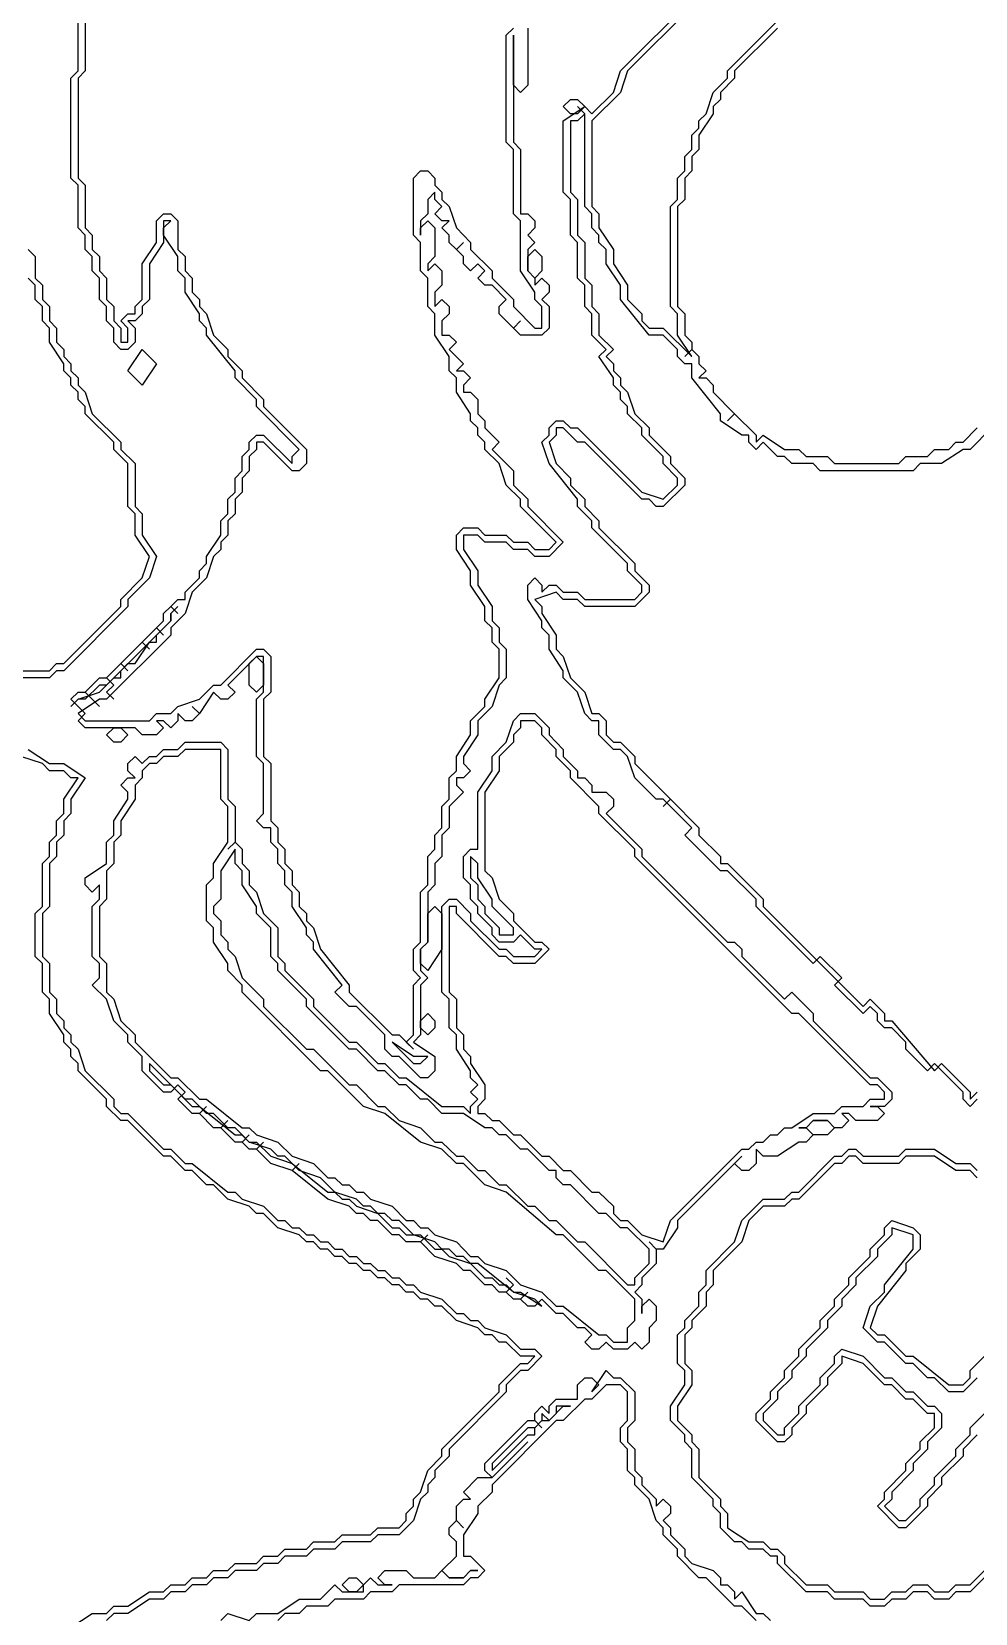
# Model space of a CAD drawing. Header units: millimetres. Extents: x 2 to 58.7, y 4.1 to 84.
# Drawn here: x 19.91 to 27.92, y 43.21 to 56.64 of the extents above; entities that cross this region are included whole.
import ezdxf

# ---------------------------------------------------------------- set-up
doc = ezdxf.new("R2010")
doc.units = ezdxf.units.MM
for name, color, linetype, true_color in [('FILL_BLUE', 5, 'Continuous', 0x196fc6), ('FILL_HAIR', 4, 'Continuous', 0x905530), ('FILL_SKIN', 2, 'Continuous', 0xfad3ab), ('FILL_WHITE', 3, 'Continuous', 0xf5f3f0), ('RAISED_METAL', 6, 'Continuous', 0xa7a7a7)]:
    doc.layers.add(name, color=color, linetype=linetype, true_color=true_color)

msp = doc.modelspace()

# ---------------------------------------------------------------- linework, layer by layer
at = {"layer": 'FILL_BLUE'}
for points in [[(24.058, 50.788), (24.058, 50.727), (23.997, 50.667), (23.997, 50.606), (23.876, 50.485), (23.876, 50.364), (23.755, 50.182), (23.755, 49.515), (23.816, 49.455), (23.876, 49.273), (23.997, 49.152), (23.997, 49.091), (24.179, 48.909), (24.24, 48.909), (24.3, 48.848), (24.179, 48.727), (23.997, 48.727), (23.937, 48.788), (23.876, 48.788), (23.513, 49.152), (23.513, 49.212), (23.452, 49.212), (23.452, 48.485), (23.513, 48.424), (23.513, 48.182), (23.573, 48.121), (23.573, 48), (23.634, 47.939), (23.634, 47.879), (23.755, 47.697), (23.755, 47.576), (23.694, 47.515), (23.694, 47.455), (23.755, 47.455), (23.816, 47.394), (23.876, 47.394), (23.997, 47.273), (24.058, 47.273), (24.24, 47.091), (24.3, 47.091), (24.421, 46.97), (24.482, 46.97), (24.664, 46.788), (24.724, 46.788), (24.846, 46.667), (24.846, 46.606), (24.906, 46.545), (24.967, 46.545), (25.088, 46.424), (25.27, 46.364), (25.33, 46.545), (25.936, 47.152), (25.997, 47.152), (26.058, 47.212), (26.118, 47.212), (26.179, 47.273), (26.239, 47.273), (26.3, 47.333), (26.361, 47.333), (26.542, 47.455), (26.724, 47.455), (26.785, 47.515), (26.967, 47.515), (27.027, 47.576), (27.148, 47.576), (27.148, 47.636), (27.088, 47.697), (27.027, 47.697), (26.421, 48.303), (26.361, 48.303), (25.027, 49.636), (25.027, 49.697), (24.724, 50), (24.724, 50.061), (24.482, 50.303), (24.482, 50.364), (24.361, 50.485), (24.361, 50.545), (24.24, 50.667), (24.24, 50.727), (24.179, 50.788)], [(20.907, 50.424), (20.846, 50.364), (20.846, 50.303), (20.786, 50.242), (20.786, 50.121), (20.664, 49.939), (20.664, 49.818), (20.604, 49.758), (20.604, 49.576), (20.543, 49.515), (20.543, 49.273), (20.483, 49.212), (20.483, 48.788), (20.543, 48.727), (20.543, 48.485), (20.604, 48.424), (20.664, 48.242), (20.786, 48.121), (20.786, 48.061), (21.089, 47.758), (21.149, 47.758), (21.331, 47.576), (21.392, 47.576), (21.695, 47.333), (21.755, 47.333), (21.816, 47.273), (21.998, 47.212), (22.119, 47.091), (22.301, 47.03), (22.422, 46.909), (22.482, 46.909), (22.543, 46.848), (22.604, 46.848), (22.664, 46.788), (22.725, 46.788), (22.785, 46.727), (22.967, 46.667), (23.088, 46.545), (23.149, 46.545), (23.21, 46.485), (23.27, 46.485), (23.331, 46.424), (23.513, 46.364), (23.634, 46.242), (23.694, 46.242), (23.755, 46.182), (23.937, 46.121), (24.058, 46), (24.24, 45.939), (24.361, 45.818), (24.421, 45.818), (24.724, 45.576), (24.785, 45.576), (24.846, 45.515), (24.967, 45.515), (24.967, 45.636), (25.027, 45.697), (25.027, 45.879), (24.785, 46.121), (24.724, 46.121), (24.421, 46.424), (24.361, 46.424), (23.937, 46.788), (23.755, 46.848), (23.573, 47.03), (23.513, 47.03), (23.391, 47.152), (23.21, 47.212), (22.907, 47.455), (22.725, 47.515), (22.422, 47.818), (22.361, 47.818), (21.695, 48.485), (21.695, 48.545), (21.573, 48.667), (21.573, 48.727), (21.452, 48.909), (21.452, 49.03), (21.392, 49.091), (21.392, 49.394), (21.452, 49.455), (21.452, 49.576), (21.573, 49.758), (21.573, 50.061), (21.513, 50.121), (21.513, 50.545), (21.21, 50.545), (21.149, 50.485), (21.028, 50.485), (20.967, 50.424)]]:
    msp.add_lwpolyline(points, close=True, dxfattribs=at)
msp.add_lwpolyline([(26.058, 43.152), (25.936, 43.273), (25.876, 43.273), (25.633, 43.515), (25.573, 43.515), (25.391, 43.697), (25.391, 43.758), (25.27, 43.879), (25.27, 43.939), (25.209, 44), (25.149, 44.182), (25.027, 44.303), (25.027, 44.364), (24.967, 44.424), (24.967, 44.606), (24.906, 44.667), (24.906, 44.788), (24.967, 44.848), (24.967, 45.091), (24.906, 45.152), (24.785, 45.152), (24.664, 45.03), (24.603, 45.03), (24.421, 44.848), (24.361, 44.848), (23.816, 44.303), (23.816, 44.242), (23.694, 44.121), (23.694, 44.061), (23.573, 43.879), (23.573, 43.697), (23.634, 43.697), (23.755, 43.576), (23.694, 43.515), (23.634, 43.515), (23.573, 43.455), (23.028, 43.455), (22.967, 43.394), (22.785, 43.394), (22.725, 43.333), (22.482, 43.333), (22.422, 43.273), (22.24, 43.273), (22.179, 43.212), (22.058, 43.212), (21.998, 43.152)], dxfattribs=at)
at = {"layer": 'FILL_HAIR'}
msp.add_lwpolyline([(20.361, 56.909), (20.361, 56.303), (20.301, 56.242), (20.301, 55.394), (20.361, 55.333), (20.361, 54.97), (20.422, 54.909), (20.422, 54.788), (20.483, 54.727), (20.483, 54.606), (20.543, 54.545), (20.543, 54.364), (20.604, 54.303), (20.604, 54.182), (20.664, 54.121), (20.664, 54), (20.725, 54), (20.725, 54.121), (20.664, 54.182), (20.725, 54.242), (20.786, 54.242), (20.786, 54.303), (20.846, 54.364), (20.846, 54.667), (20.967, 54.848), (20.967, 55.03), (21.028, 55.091), (21.089, 55.091), (21.149, 55.03), (21.149, 54.788), (21.21, 54.727), (21.21, 54.606), (21.27, 54.545), (21.27, 54.424), (21.331, 54.364), (21.331, 54.303), (21.392, 54.242), (21.452, 54.061), (21.573, 53.939), (21.573, 53.879), (21.695, 53.758), (21.695, 53.697), (21.876, 53.515), (21.876, 53.455), (22.24, 53.091), (22.24, 52.97), (22.179, 52.909), (22.119, 52.909), (21.876, 53.152), (21.816, 53.152), (21.816, 53.091), (21.755, 53.03), (21.755, 52.909), (21.695, 52.848), (21.695, 52.727), (21.634, 52.667), (21.634, 52.545), (21.573, 52.485), (21.573, 52.364), (21.513, 52.303), (21.513, 52.242), (21.452, 52.182), (21.392, 52), (21.27, 51.879), (21.21, 51.697), (21.089, 51.576), (21.089, 51.515), (20.543, 50.97), (20.483, 50.97), (20.301, 50.848), (20.361, 50.788), (20.907, 50.788), (20.967, 50.848), (21.089, 50.848), (21.149, 50.909), (21.331, 50.97), (21.452, 51.091), (21.513, 51.091), (21.816, 51.394), (21.876, 51.394), (21.937, 51.333), (21.937, 51.03), (21.876, 50.97), (21.876, 50.485), (21.937, 50.424), (21.937, 49.939), (21.998, 49.879), (21.998, 49.758), (22.058, 49.697), (22.058, 49.576), (22.119, 49.515), (22.119, 49.394), (22.179, 49.333), (22.179, 49.212), (22.24, 49.152), (22.24, 49.091), (22.301, 49.03), (22.361, 48.848), (22.604, 48.545), (22.604, 48.485), (22.967, 48.121), (23.028, 48.121), (23.149, 48), (23.088, 48.061), (23.149, 48.121), (23.149, 48.545), (23.21, 48.606), (23.149, 48.667), (23.149, 48.848), (23.21, 48.909), (23.21, 49.333), (23.27, 49.394), (23.27, 49.636), (23.331, 49.697), (23.331, 49.818), (23.391, 49.879), (23.391, 50.061), (23.452, 50.121), (23.452, 50.303), (23.513, 50.364), (23.513, 50.485), (23.634, 50.667), (23.634, 50.788), (23.755, 50.909), (23.755, 50.97), (23.876, 51.152), (23.876, 51.394), (23.816, 51.455), (23.816, 51.576), (23.755, 51.636), (23.755, 51.758), (23.634, 51.939), (23.634, 52.061), (23.513, 52.242), (23.513, 52.364), (23.573, 52.424), (23.694, 52.424), (23.755, 52.364), (23.937, 52.364), (23.997, 52.303), (24.119, 52.303), (24.179, 52.242), (24.3, 52.242), (24.361, 52.303), (24.058, 52.606), (24.058, 52.667), (23.937, 52.788), (23.876, 52.97), (23.755, 53.091), (23.755, 53.152), (23.694, 53.212), (23.694, 53.273), (23.634, 53.333), (23.634, 53.394), (23.513, 53.576), (23.513, 53.697), (23.452, 53.758), (23.452, 53.879), (23.331, 54.061), (23.331, 54.242), (23.27, 54.303), (23.27, 54.545), (23.21, 54.606), (23.21, 54.848), (23.149, 54.909), (23.149, 55.394), (23.21, 55.455), (23.27, 55.455), (23.331, 55.394), (23.331, 55.333), (23.391, 55.273), (23.391, 55.212), (23.452, 55.152), (23.513, 54.97), (23.634, 54.848), (23.634, 54.788), (23.816, 54.606), (23.816, 54.545), (23.997, 54.364), (23.997, 54.303), (24.179, 54.121), (24.24, 54.121), (24.24, 54.303), (24.179, 54.364), (24.179, 54.424), (24.058, 54.606), (24.058, 55.03), (23.997, 55.091), (23.997, 55.636), (23.937, 55.697), (23.937, 56.606), (23.997, 56.667)], dxfattribs=at)
at = {"layer": 'FILL_SKIN'}
msp.add_lwpolyline([(28.057, 53.273), (27.876, 53.091), (27.815, 53.091), (27.633, 52.97), (27.451, 52.97), (27.391, 52.909), (26.603, 52.909), (26.542, 52.97), (26.361, 52.97), (26.3, 53.03), (26.239, 53.03), (26.118, 53.152), (26.058, 53.091), (25.997, 53.152), (25.997, 53.212), (25.936, 53.212), (25.755, 53.333), (25.755, 53.394), (25.512, 53.697), (25.512, 53.818), (25.452, 53.818), (25.391, 53.879), (25.391, 53.939), (25.27, 54.061), (25.149, 54.061), (24.906, 54.364), (24.906, 54.485), (24.785, 54.667), (24.785, 54.788), (24.724, 54.848), (24.724, 54.909), (24.664, 54.97), (24.664, 55.091), (24.603, 55.152), (24.603, 55.939), (24.543, 56), (24.603, 55.939), (24.543, 55.879), (24.482, 55.879), (24.482, 55.273), (24.543, 55.212), (24.543, 54.909), (24.603, 54.848), (24.603, 54.545), (24.664, 54.485), (24.664, 54.303), (24.724, 54.242), (24.724, 54.061), (24.846, 53.939), (24.785, 53.879), (24.846, 53.818), (24.846, 53.758), (24.906, 53.697), (24.906, 53.636), (24.967, 53.576), (25.027, 53.394), (25.149, 53.273), (25.149, 53.212), (25.33, 53.03), (25.33, 52.97), (25.452, 52.848), (25.452, 52.788), (25.27, 52.606), (25.209, 52.606), (25.149, 52.667), (25.088, 52.667), (24.603, 53.152), (24.543, 53.152), (24.421, 53.273), (24.361, 53.273), (24.361, 53.212), (24.3, 53.152), (24.361, 52.97), (24.482, 52.848), (24.482, 52.788), (24.603, 52.667), (24.603, 52.606), (24.724, 52.485), (24.724, 52.424), (25.027, 52.121), (25.027, 52.061), (25.149, 51.939), (25.149, 51.879), (25.027, 51.758), (24.603, 51.758), (24.543, 51.818), (24.421, 51.818), (24.361, 51.879), (24.179, 51.818), (24.24, 51.758), (24.24, 51.697), (24.361, 51.515), (24.361, 51.394), (24.421, 51.333), (24.482, 51.152), (24.603, 51.03), (24.664, 50.848), (24.724, 50.848), (24.785, 50.788), (24.785, 50.667), (24.846, 50.606), (24.906, 50.606), (25.027, 50.485), (25.027, 50.424), (25.33, 50.121), (25.27, 50.061), (25.33, 50.121), (25.573, 49.879), (25.573, 49.818), (25.755, 49.636), (25.755, 49.576), (25.815, 49.576), (26.118, 49.273), (26.118, 49.212), (26.967, 48.364), (27.027, 48.424), (27.148, 48.303), (27.148, 48.242), (27.209, 48.242), (27.573, 47.818), (27.633, 47.879), (27.876, 47.636), (27.876, 47.576), (27.936, 47.636)], dxfattribs=at)
for points in [[(23.634, 49.636), (23.634, 49.455), (23.694, 49.394), (23.694, 49.273), (23.755, 49.212), (23.755, 49.152), (23.876, 49.03), (23.876, 48.97), (23.997, 48.97), (23.997, 49.03), (23.816, 49.212), (23.816, 49.273), (23.694, 49.455), (23.694, 49.576)], [(22.967, 48.061), (23.149, 47.879), (23.21, 47.879), (23.27, 47.939), (23.149, 47.939)]]:
    msp.add_lwpolyline(points, close=True, dxfattribs=at)
at = {"layer": 'FILL_WHITE'}
for points in [[(25.512, 56.848), (24.967, 56.303), (24.906, 56.121), (24.664, 55.879), (24.664, 55.152), (24.724, 55.091), (24.724, 54.97), (24.846, 54.788), (24.846, 54.667), (24.967, 54.485), (24.967, 54.364), (25.088, 54.242), (25.088, 54.182), (25.149, 54.121), (25.27, 54.121), (25.512, 53.879), (25.391, 54.061), (25.391, 54.242), (25.33, 54.303), (25.33, 55.152), (25.391, 55.212), (25.391, 55.394), (25.452, 55.455), (25.452, 55.576), (25.512, 55.636), (25.512, 55.758), (25.573, 55.818), (25.573, 55.879), (25.633, 55.939), (25.694, 56.121), (25.815, 56.242), (25.815, 56.303), (26.239, 56.727)], [(19.634, 51.212), (20.058, 51.212), (20.119, 51.273), (20.18, 51.273), (20.664, 51.758), (20.664, 51.818), (20.846, 52), (20.907, 52.182), (20.786, 52.364), (20.786, 52.545), (20.725, 52.606), (20.725, 52.97), (20.604, 53.091), (20.604, 53.152), (20.361, 53.394), (20.361, 53.455), (20.301, 53.515), (20.301, 53.576), (20.24, 53.636), (20.24, 53.697), (20.18, 53.758), (20.18, 53.818), (20.058, 54), (20.058, 54.121), (19.998, 54.182), (19.998, 54.303), (19.937, 54.364), (19.937, 54.485), (19.877, 54.545)], [(20.24, 43.091), (20.422, 43.212), (20.543, 43.212), (20.604, 43.273), (20.725, 43.273), (20.907, 43.394), (21.028, 43.394), (21.089, 43.455), (21.21, 43.455), (21.27, 43.515), (21.392, 43.515), (21.452, 43.576), (21.573, 43.576), (21.634, 43.636), (21.816, 43.636), (21.876, 43.697), (21.998, 43.697), (22.058, 43.758), (22.24, 43.758), (22.301, 43.818), (22.482, 43.818), (22.543, 43.879), (22.785, 43.879), (22.846, 43.939), (23.028, 43.939), (23.088, 44), (23.088, 44.061), (23.149, 44.121), (23.149, 44.182), (23.21, 44.242), (23.27, 44.424), (23.391, 44.545), (23.391, 44.606), (23.876, 45.091), (23.876, 45.152), (24.058, 45.333), (24.119, 45.333), (24.179, 45.394), (24.058, 45.394), (23.937, 45.515), (23.876, 45.515), (23.816, 45.576), (23.755, 45.576), (23.694, 45.636), (23.513, 45.697), (23.391, 45.818), (23.331, 45.818), (23.27, 45.879), (23.21, 45.879), (23.149, 45.939), (23.088, 45.939), (23.028, 46), (22.967, 46), (22.907, 46.061), (22.846, 46.061), (22.785, 46.121), (22.725, 46.121), (22.664, 46.182), (22.604, 46.182), (22.543, 46.242), (22.482, 46.242), (22.422, 46.303), (22.361, 46.303), (22.301, 46.364), (22.24, 46.364), (22.179, 46.424), (21.998, 46.485), (21.876, 46.606), (21.816, 46.606), (21.755, 46.667), (21.573, 46.727), (21.452, 46.848), (21.392, 46.848), (21.27, 46.97), (21.21, 46.97), (21.089, 47.091), (21.028, 47.091), (20.725, 47.394), (20.664, 47.394), (20.543, 47.515), (20.543, 47.576), (20.301, 47.818), (20.301, 47.879), (20.24, 47.939), (20.24, 48), (20.18, 48.061), (20.18, 48.121), (20.058, 48.303), (20.058, 48.424), (19.998, 48.485), (19.998, 48.727), (19.937, 48.788), (19.937, 49.152), (19.998, 49.212), (19.998, 49.576), (20.058, 49.636), (20.058, 49.758), (20.119, 49.818), (20.119, 49.939), (20.18, 50), (20.18, 50.121), (20.301, 50.303), (20.24, 50.303), (20.18, 50.364), (20.058, 50.364), (19.998, 50.424), (19.816, 50.485)], [(27.936, 46.909), (27.876, 46.97), (27.754, 46.97), (27.573, 47.091), (27.33, 47.091), (27.27, 47.03), (26.967, 47.03), (26.906, 47.091), (26.845, 47.091), (26.785, 47.03), (26.724, 47.03), (26.421, 46.727), (26.361, 46.727), (26.3, 46.667), (26.118, 46.667), (25.997, 46.545), (25.936, 46.364), (25.694, 46.121), (25.694, 46), (25.633, 45.939), (25.633, 45.818), (25.512, 45.697), (25.512, 45.636), (25.452, 45.576), (25.452, 45.333), (25.512, 45.273), (25.512, 45.152), (25.391, 44.97), (25.391, 44.848), (25.512, 44.727), (25.512, 44.667), (25.573, 44.606), (25.573, 44.364), (25.755, 44.182), (25.755, 44.121), (25.815, 44.061), (25.815, 43.939), (25.997, 43.818), (26.118, 43.818), (26.179, 43.758), (26.239, 43.758), (26.3, 43.697), (26.3, 43.636), (26.482, 43.455), (26.664, 43.455), (26.724, 43.394), (26.967, 43.394), (27.027, 43.333), (27.148, 43.333), (27.209, 43.394), (27.33, 43.394), (27.391, 43.455), (27.512, 43.455), (27.573, 43.394), (27.694, 43.394), (27.754, 43.455), (27.876, 43.455), (28.179, 43.758)], [(27.936, 44.727), (27.815, 44.606), (27.815, 44.545), (27.633, 44.364), (27.633, 44.303), (27.512, 44.182), (27.512, 44.121), (27.33, 43.939), (27.27, 43.939), (27.088, 44.121), (27.148, 44.182), (27.148, 44.242), (27.33, 44.424), (27.33, 44.485), (27.451, 44.606), (27.451, 44.667), (27.573, 44.788), (27.573, 44.909), (27.512, 44.909), (27.391, 45.03), (27.33, 45.03), (27.209, 45.152), (27.148, 45.152), (26.967, 45.333), (26.785, 45.394), (26.785, 45.333), (26.664, 45.212), (26.664, 45.152), (26.482, 44.97), (26.482, 44.909), (26.361, 44.788), (26.361, 44.727), (26.3, 44.667), (26.239, 44.667), (26.058, 44.848), (26.058, 44.909), (26.179, 45.03), (26.179, 45.091), (26.3, 45.212), (26.3, 45.273), (26.421, 45.394), (26.421, 45.455), (26.603, 45.636), (26.603, 45.697), (26.724, 45.818), (26.724, 45.879), (26.845, 46), (26.845, 46.061), (27.027, 46.242), (27.027, 46.303), (27.148, 46.424), (27.148, 46.485), (27.209, 46.545), (27.391, 46.485), (27.451, 46.424), (27.451, 46.303), (27.33, 46.182), (27.33, 46.121), (27.088, 45.818), (27.027, 45.636), (27.088, 45.576), (27.148, 45.576), (27.33, 45.394), (27.391, 45.394), (27.694, 45.152), (27.815, 45.152), (27.876, 45.212), (27.876, 45.273), (27.997, 45.394)]]:
    msp.add_lwpolyline(points, dxfattribs=at)
for points in [[(21.149, 51.758), (21.089, 51.697), (21.089, 51.636), (20.543, 51.091), (20.483, 51.091), (20.361, 50.97), (20.301, 50.97), (20.24, 50.909), (20.301, 50.97), (20.483, 51.03), (20.604, 51.152), (20.664, 51.152), (20.664, 51.212), (20.725, 51.273), (20.786, 51.273), (20.907, 51.455), (20.967, 51.455), (20.967, 51.515), (21.089, 51.636), (21.089, 51.697)], [(21.634, 49.697), (21.513, 49.515), (21.513, 49.273), (21.452, 49.212), (21.452, 49.152), (21.513, 49.091), (21.513, 48.97), (21.573, 48.909), (21.573, 48.848), (21.634, 48.788), (21.695, 48.606), (21.876, 48.424), (21.876, 48.364), (22.24, 48), (22.301, 48), (22.604, 47.697), (22.664, 47.697), (22.846, 47.515), (22.907, 47.515), (23.028, 47.394), (23.21, 47.333), (23.331, 47.212), (23.391, 47.212), (23.513, 47.091), (23.573, 47.091), (23.694, 46.97), (23.755, 46.97), (23.876, 46.848), (23.937, 46.848), (24.119, 46.667), (24.179, 46.667), (24.3, 46.545), (24.361, 46.545), (24.543, 46.364), (24.603, 46.364), (24.967, 46), (25.027, 46), (25.027, 46.061), (25.149, 46.182), (25.149, 46.303), (24.967, 46.485), (24.906, 46.485), (24.785, 46.606), (24.724, 46.606), (24.482, 46.848), (24.421, 46.848), (24.361, 46.909), (24.361, 46.97), (24.3, 46.97), (24.119, 47.152), (24.058, 47.152), (23.937, 47.273), (23.876, 47.273), (23.816, 47.333), (23.755, 47.333), (23.573, 47.455), (23.391, 47.455), (23.27, 47.576), (23.21, 47.576), (23.088, 47.697), (23.028, 47.697), (22.907, 47.818), (22.846, 47.818), (22.664, 48), (22.604, 48), (22.24, 48.364), (22.24, 48.424), (21.998, 48.667), (21.998, 48.727), (21.937, 48.788), (21.937, 49.03), (21.816, 49.152), (21.816, 49.212), (21.695, 49.394), (21.695, 49.515), (21.634, 49.576)], [(20.907, 47.879), (20.907, 47.818), (21.028, 47.697), (21.089, 47.697), (21.27, 47.515), (21.331, 47.515), (21.634, 47.273), (21.695, 47.273), (21.755, 47.212), (21.816, 47.212), (21.937, 47.091), (22.119, 47.03), (22.422, 46.788), (22.482, 46.788), (22.543, 46.727), (22.604, 46.727), (22.664, 46.667), (22.846, 46.606), (22.967, 46.485), (23.028, 46.485), (23.088, 46.424), (23.21, 46.424), (23.331, 46.303), (23.391, 46.303), (23.452, 46.242), (23.634, 46.182), (23.755, 46.061), (23.816, 46.061), (23.876, 46), (23.937, 46), (23.997, 45.939), (24.058, 45.939), (24.24, 45.818), (24.179, 45.879), (23.997, 45.939), (23.694, 46.182), (23.634, 46.182), (23.573, 46.242), (23.513, 46.242), (23.452, 46.303), (23.391, 46.303), (23.331, 46.364), (23.149, 46.424), (23.028, 46.545), (22.967, 46.545), (22.907, 46.606), (22.846, 46.606), (22.785, 46.667), (22.725, 46.667), (22.664, 46.727), (22.482, 46.788), (22.361, 46.909), (22.179, 46.97), (22.058, 47.091), (21.998, 47.091), (21.937, 47.152), (21.755, 47.212), (21.634, 47.333), (21.573, 47.333), (21.452, 47.455), (21.392, 47.455), (21.27, 47.576), (21.21, 47.576)], [(24.482, 44.97), (24.361, 44.97), (24.361, 44.909), (24.3, 44.848), (24.24, 44.909), (24.24, 44.848), (24.179, 44.788), (24.119, 44.788), (23.816, 44.485), (23.816, 44.424), (24.119, 44.727), (24.179, 44.727), (24.179, 44.788), (24.24, 44.848), (24.3, 44.848), (24.421, 44.97)]]:
    msp.add_lwpolyline(points, close=True, dxfattribs=at)
at = {"layer": 'RAISED_METAL'}
for points in [[(24.119, 56.667), (24.119, 56.182), (24.058, 56.121), (23.997, 56.182), (23.997, 56.606), (23.997, 55.697), (24.058, 55.636), (24.058, 55.091), (24.119, 55.091), (24.179, 55.03), (24.179, 54.97), (24.119, 54.909), (24.179, 54.848), (24.119, 54.788), (24.119, 54.606), (24.179, 54.545), (24.179, 54.485), (24.24, 54.545), (24.3, 54.485), (24.3, 54.424), (24.24, 54.364), (24.3, 54.303), (24.3, 54.121), (24.24, 54.061), (24.058, 54.061), (23.997, 54.121), (24.058, 54.182), (23.997, 54.121), (23.876, 54.242), (23.876, 54.303), (23.937, 54.364), (23.816, 54.485), (23.755, 54.485), (23.694, 54.545), (23.755, 54.606), (23.694, 54.667), (23.634, 54.606), (23.573, 54.667), (23.573, 54.727), (23.513, 54.788), (23.573, 54.848), (23.513, 54.788), (23.452, 54.848), (23.452, 54.909), (23.391, 54.97), (23.452, 55.03), (23.391, 55.03), (23.331, 55.091), (23.391, 55.152), (23.331, 55.212), (23.331, 55.273), (23.27, 55.212), (23.27, 55.091), (23.21, 55.03), (23.21, 54.909), (23.21, 54.97), (23.27, 55.03), (23.331, 54.97), (23.331, 54.727), (23.27, 54.667), (23.27, 54.606), (23.331, 54.667), (23.391, 54.606), (23.391, 54.485), (23.331, 54.424), (23.331, 54.303), (23.391, 54.364), (23.452, 54.303), (23.452, 54.242), (23.391, 54.182), (23.391, 54.061), (23.452, 54.061), (23.513, 54), (23.452, 53.939), (23.573, 53.818), (23.513, 53.758), (23.573, 53.758), (23.634, 53.697), (23.573, 53.636), (23.573, 53.576), (23.634, 53.576), (23.694, 53.515), (23.694, 53.394), (23.755, 53.333), (23.755, 53.273), (23.876, 53.152), (23.816, 53.091), (23.997, 52.909), (23.997, 52.788), (24.119, 52.667), (24.119, 52.606), (24.421, 52.303), (24.3, 52.182), (24.179, 52.182), (24.119, 52.242), (23.997, 52.242), (23.937, 52.303), (23.755, 52.303), (23.694, 52.364), (23.573, 52.364), (23.573, 52.242), (23.694, 52.061), (23.694, 51.939), (23.816, 51.758), (23.816, 51.636), (23.876, 51.576), (23.876, 51.455), (23.937, 51.394), (23.937, 51.152), (23.876, 51.091), (23.816, 50.909), (23.694, 50.788), (23.694, 50.667), (23.573, 50.485), (23.573, 50.424), (23.634, 50.364), (23.573, 50.303), (23.513, 50.303), (23.513, 50.242), (23.573, 50.182), (23.452, 50.061), (23.452, 49.879), (23.391, 49.818), (23.391, 49.636), (23.331, 49.576), (23.331, 49.394), (23.27, 49.333), (23.27, 48.909), (23.21, 48.848), (23.21, 48.667), (23.27, 48.606), (23.21, 48.545), (23.21, 48.121), (23.149, 48.061), (23.331, 47.939), (23.331, 47.818), (23.27, 47.758), (23.21, 47.758), (23.028, 47.939), (22.967, 47.939), (22.907, 48), (22.907, 48.121), (22.664, 48.364), (22.604, 48.364), (22.482, 48.485), (22.543, 48.545), (22.301, 48.848), (22.301, 48.909), (22.24, 48.97), (22.24, 49.03), (22.119, 49.212), (22.119, 49.333), (22.058, 49.394), (22.058, 49.515), (21.998, 49.576), (21.998, 49.697), (21.937, 49.758), (21.937, 49.879), (21.876, 49.879), (21.816, 49.939), (21.876, 50), (21.876, 50.424), (21.816, 50.485), (21.816, 50.97), (21.876, 51.03), (21.876, 51.333), (21.816, 51.333), (21.573, 51.091), (21.634, 51.03), (21.573, 50.97), (21.513, 50.97), (21.452, 51.03), (21.331, 50.848), (21.27, 50.909), (21.331, 50.848), (21.27, 50.788), (21.21, 50.788), (21.149, 50.848), (21.149, 50.788), (21.089, 50.727), (21.028, 50.788), (20.967, 50.788), (21.028, 50.727), (20.967, 50.667), (20.846, 50.667), (20.786, 50.727), (20.361, 50.727), (20.301, 50.788), (20.361, 50.848), (20.24, 50.97), (20.301, 51.03), (20.361, 51.03), (20.483, 50.909), (20.361, 51.03), (20.483, 51.152), (20.543, 51.152), (20.604, 51.091), (20.543, 51.03), (20.604, 50.97), (20.543, 51.03), (20.604, 51.091), (20.543, 51.152), (20.664, 51.273), (20.725, 51.212), (20.664, 51.273), (20.846, 51.455), (20.907, 51.394), (20.846, 51.455), (20.967, 51.576), (21.028, 51.515), (20.967, 51.576), (21.028, 51.636), (21.028, 51.697), (21.089, 51.758), (21.149, 51.697), (21.089, 51.758), (21.149, 51.818), (21.21, 51.818), (21.21, 51.879), (21.331, 52), (21.331, 52.061), (21.392, 52.121), (21.392, 52.182), (21.513, 52.364), (21.513, 52.485), (21.573, 52.545), (21.573, 52.667), (21.634, 52.727), (21.634, 52.848), (21.695, 52.909), (21.695, 53.03), (21.755, 53.091), (21.755, 53.152), (21.816, 53.212), (21.876, 53.212), (22.119, 52.97), (22.119, 53.03), (22.179, 53.091), (21.816, 53.455), (21.816, 53.515), (21.634, 53.697), (21.634, 53.758), (21.392, 54.061), (21.392, 54.121), (21.331, 54.182), (21.331, 54.242), (21.21, 54.424), (21.21, 54.545), (21.149, 54.606), (21.149, 54.727), (21.028, 54.909), (21.028, 54.97), (21.089, 55.03), (21.028, 55.03), (21.028, 54.848), (20.907, 54.667), (20.907, 54.364), (20.846, 54.303), (20.846, 54.242), (20.786, 54.182), (20.725, 54.182), (20.786, 54.121), (20.786, 54), (20.725, 53.939), (20.664, 53.939), (20.604, 54), (20.604, 54.121), (20.543, 54.182), (20.543, 54.303), (20.483, 54.364), (20.483, 54.545), (20.422, 54.606), (20.422, 54.727), (20.361, 54.788), (20.361, 54.909), (20.301, 54.97), (20.301, 55.333), (20.24, 55.394), (20.24, 56.242), (20.301, 56.303), (20.301, 56.909)], [(27.936, 47.576), (27.876, 47.515), (27.815, 47.576), (27.815, 47.636), (27.573, 47.879), (27.512, 47.818), (27.33, 48), (27.33, 48.061), (27.209, 48.182), (27.148, 48.182), (27.088, 48.242), (27.088, 48.303), (27.027, 48.364), (26.967, 48.303), (26.724, 48.545), (26.785, 48.606), (26.603, 48.788), (26.542, 48.727), (26.058, 49.212), (26.058, 49.273), (25.815, 49.515), (25.755, 49.515), (25.452, 49.818), (25.512, 49.879), (25.27, 50.121), (25.209, 50.121), (25.027, 50.303), (24.967, 50.485), (24.906, 50.545), (24.846, 50.545), (24.724, 50.667), (24.724, 50.788), (24.664, 50.788), (24.603, 50.848), (24.543, 51.03), (24.421, 51.152), (24.421, 51.212), (24.3, 51.394), (24.3, 51.515), (24.24, 51.576), (24.24, 51.636), (24.119, 51.818), (24.119, 51.939), (24.179, 52), (24.24, 51.939), (24.24, 51.879), (24.3, 51.939), (24.361, 51.939), (24.421, 51.879), (24.543, 51.879), (24.603, 51.818), (25.027, 51.818), (25.088, 51.879), (25.088, 51.939), (24.967, 52.061), (24.967, 52.121), (24.664, 52.424), (24.664, 52.485), (24.543, 52.606), (24.543, 52.667), (24.3, 52.97), (24.24, 53.152), (24.3, 53.212), (24.3, 53.273), (24.361, 53.333), (24.421, 53.333), (24.482, 53.273), (24.543, 53.273), (25.088, 52.727), (25.27, 52.667), (25.391, 52.788), (25.391, 52.848), (25.27, 52.97), (25.27, 53.03), (25.088, 53.212), (25.088, 53.273), (24.967, 53.394), (24.967, 53.455), (24.906, 53.515), (24.906, 53.576), (24.846, 53.636), (24.846, 53.697), (24.724, 53.879), (24.785, 53.939), (24.664, 54.061), (24.664, 54.242), (24.603, 54.303), (24.603, 54.485), (24.543, 54.545), (24.543, 54.848), (24.482, 54.909), (24.482, 55.212), (24.421, 55.273), (24.421, 55.879), (24.603, 56), (24.664, 55.939), (24.846, 56.121), (24.906, 56.303), (25.512, 56.909)], [(26.239, 56.667), (25.876, 56.303), (25.876, 56.242), (25.755, 56.121), (25.755, 56.061), (25.694, 56), (25.694, 55.939), (25.573, 55.758), (25.573, 55.636), (25.512, 55.576), (25.512, 55.455), (25.452, 55.394), (25.452, 55.212), (25.391, 55.152), (25.391, 54.303), (25.452, 54.242), (25.452, 54.061), (25.512, 54), (25.512, 53.939), (25.452, 53.879), (25.512, 53.939), (25.573, 53.879), (25.573, 53.818), (25.633, 53.758), (25.573, 53.697), (25.633, 53.697), (25.694, 53.636), (25.694, 53.576), (25.876, 53.394), (25.815, 53.333), (25.876, 53.394), (26.058, 53.212), (26.058, 53.152), (26.118, 53.212), (26.3, 53.091), (26.421, 53.091), (26.482, 53.03), (26.664, 53.03), (26.724, 52.97), (27.27, 52.97), (27.33, 53.03), (27.512, 53.03), (27.573, 53.091), (27.694, 53.091), (27.754, 53.152), (27.815, 53.152), (27.936, 53.273)], [(19.877, 54.788), (19.937, 54.727), (19.937, 54.545), (19.998, 54.485), (19.998, 54.364), (20.058, 54.303), (20.058, 54.182), (20.119, 54.121), (20.119, 54), (20.18, 53.939), (20.18, 53.879), (20.24, 53.818), (20.24, 53.758), (20.301, 53.697), (20.301, 53.636), (20.361, 53.576), (20.422, 53.394), (20.664, 53.152), (20.664, 53.091), (20.786, 52.97), (20.786, 52.606), (20.846, 52.545), (20.846, 52.364), (20.967, 52.182), (20.907, 52), (20.725, 51.818), (20.725, 51.758), (20.18, 51.212), (20.119, 51.212), (20.058, 51.152), (19.634, 51.152)], [(19.877, 50.545), (20.058, 50.424), (20.18, 50.424), (20.361, 50.303), (20.24, 50.121), (20.24, 50), (20.18, 49.939), (20.18, 49.818), (20.119, 49.758), (20.119, 49.636), (20.058, 49.576), (20.058, 49.212), (19.998, 49.152), (19.998, 48.788), (20.058, 48.727), (20.058, 48.485), (20.119, 48.424), (20.119, 48.303), (20.18, 48.242), (20.18, 48.182), (20.24, 48.121), (20.24, 48.061), (20.301, 48), (20.361, 47.818), (20.604, 47.576), (20.604, 47.515), (20.664, 47.455), (20.725, 47.455), (21.028, 47.152), (21.089, 47.152), (21.21, 47.03), (21.27, 47.03), (21.573, 46.788), (21.634, 46.788), (21.695, 46.727), (21.876, 46.667), (21.998, 46.545), (22.058, 46.545), (22.119, 46.485), (22.179, 46.485), (22.24, 46.424), (22.301, 46.424), (22.361, 46.364), (22.422, 46.364), (22.482, 46.303), (22.543, 46.303), (22.604, 46.242), (22.664, 46.242), (22.725, 46.182), (22.785, 46.182), (22.846, 46.121), (22.907, 46.121), (22.967, 46.061), (23.028, 46.061), (23.088, 46), (23.149, 46), (23.21, 45.939), (23.391, 45.879), (23.513, 45.758), (23.573, 45.758), (23.634, 45.697), (23.694, 45.697), (23.755, 45.636), (23.937, 45.576), (24.058, 45.455), (24.179, 45.455), (24.24, 45.394), (24.119, 45.273), (24.058, 45.273), (23.937, 45.152), (23.937, 45.091), (23.452, 44.606), (23.452, 44.545), (23.331, 44.424), (23.331, 44.364), (23.27, 44.303), (23.27, 44.242), (23.21, 44.182), (23.149, 44), (23.028, 43.879), (22.846, 43.879), (22.785, 43.818), (22.543, 43.818), (22.482, 43.758), (22.301, 43.758), (22.24, 43.697), (22.058, 43.697), (21.998, 43.636), (21.876, 43.636), (21.816, 43.576), (21.634, 43.576), (21.573, 43.515), (21.452, 43.515), (21.392, 43.455), (21.27, 43.455), (21.21, 43.394), (21.089, 43.394), (21.028, 43.333), (20.907, 43.333), (20.725, 43.212), (20.604, 43.212), (20.543, 43.152)], [(28.179, 43.697), (27.876, 43.394), (27.754, 43.394), (27.694, 43.333), (27.573, 43.333), (27.512, 43.394), (27.391, 43.394), (27.33, 43.333), (27.209, 43.333), (27.148, 43.273), (27.027, 43.273), (26.967, 43.333), (26.724, 43.333), (26.664, 43.394), (26.482, 43.394), (26.239, 43.636), (26.239, 43.697), (26.179, 43.697), (26.118, 43.758), (25.997, 43.758), (25.936, 43.818), (25.876, 43.818), (25.755, 43.939), (25.755, 44.061), (25.694, 44.121), (25.694, 44.182), (25.512, 44.364), (25.512, 44.606), (25.452, 44.667), (25.452, 44.727), (25.33, 44.848), (25.33, 44.97), (25.452, 45.152), (25.452, 45.273), (25.391, 45.333), (25.391, 45.576), (25.452, 45.636), (25.452, 45.697), (25.573, 45.818), (25.573, 45.939), (25.633, 46), (25.633, 46.121), (25.876, 46.364), (25.936, 46.545), (26.118, 46.727), (26.3, 46.727), (26.361, 46.788), (26.421, 46.788), (26.724, 47.091), (26.785, 47.091), (26.845, 47.152), (26.906, 47.152), (26.967, 47.091), (27.27, 47.091), (27.33, 47.152), (27.573, 47.152), (27.754, 47.03), (27.876, 47.03), (27.936, 46.97)], [(27.936, 45.212), (27.815, 45.091), (27.694, 45.091), (27.573, 45.212), (27.512, 45.212), (27.391, 45.333), (27.33, 45.333), (27.148, 45.515), (27.088, 45.515), (26.967, 45.636), (27.027, 45.818), (27.148, 45.939), (27.148, 46), (27.391, 46.303), (27.391, 46.424), (27.209, 46.485), (27.209, 46.424), (27.088, 46.303), (27.088, 46.242), (26.906, 46.061), (26.906, 46), (26.785, 45.879), (26.785, 45.818), (26.664, 45.697), (26.664, 45.636), (26.482, 45.455), (26.482, 45.394), (26.361, 45.273), (26.361, 45.212), (26.239, 45.091), (26.239, 45.03), (26.118, 44.909), (26.118, 44.848), (26.239, 44.727), (26.3, 44.727), (26.3, 44.788), (26.421, 44.909), (26.421, 44.97), (26.603, 45.152), (26.603, 45.212), (26.724, 45.333), (26.724, 45.394), (26.785, 45.455), (26.967, 45.394), (27.148, 45.212), (27.209, 45.212), (27.33, 45.091), (27.391, 45.091), (27.512, 44.97), (27.573, 44.97), (27.633, 44.909), (27.633, 44.788), (27.512, 44.667), (27.512, 44.606), (27.391, 44.485), (27.391, 44.424), (27.209, 44.242), (27.209, 44.182), (27.148, 44.121), (27.27, 44), (27.33, 44), (27.451, 44.121), (27.451, 44.182), (27.573, 44.303), (27.573, 44.364), (27.754, 44.545), (27.754, 44.606), (27.876, 44.727), (27.876, 44.788), (27.997, 44.909)], [(21.513, 43.152), (21.573, 43.212), (21.755, 43.152), (21.816, 43.212), (21.998, 43.212), (22.179, 43.333), (22.361, 43.333), (22.482, 43.455), (22.543, 43.394), (22.725, 43.394), (22.725, 43.455), (22.785, 43.515), (22.846, 43.455), (22.967, 43.455), (22.907, 43.455), (22.846, 43.515), (22.907, 43.576), (23.088, 43.576), (23.149, 43.515), (23.331, 43.515), (23.391, 43.576), (23.452, 43.515), (23.573, 43.515), (23.634, 43.576), (23.694, 43.576), (23.634, 43.576), (23.573, 43.515), (23.452, 43.515), (23.391, 43.576), (23.513, 43.697), (23.513, 43.818), (23.452, 43.879), (23.452, 43.939), (23.513, 44), (23.573, 43.939), (23.513, 44), (23.513, 44.121), (23.573, 44.182), (23.634, 44.182), (23.573, 44.242), (23.694, 44.364), (23.816, 44.364), (24.119, 44.667), (23.816, 44.364), (23.755, 44.424), (23.755, 44.485), (24.119, 44.848), (24.179, 44.848), (24.24, 44.788), (24.179, 44.848), (24.179, 44.909), (24.24, 44.97), (24.3, 44.909), (24.3, 44.97), (24.361, 45.03), (24.543, 45.03), (24.543, 45.152), (24.603, 45.212), (24.664, 45.212), (24.724, 45.152), (24.664, 45.091), (24.785, 45.273), (24.846, 45.212), (24.906, 45.212), (25.027, 45.091), (25.027, 44.848), (24.967, 44.788), (24.967, 44.667), (25.027, 44.606), (25.027, 44.424), (25.088, 44.364), (25.088, 44.303), (25.209, 44.182), (25.209, 44.121), (25.27, 44.182), (25.33, 44.121), (25.33, 44.061), (25.27, 44), (25.33, 43.939), (25.33, 43.879), (25.452, 43.758), (25.452, 43.697), (25.512, 43.636), (25.694, 43.576), (25.755, 43.515), (25.755, 43.455), (25.815, 43.455), (25.876, 43.394), (25.876, 43.333), (25.936, 43.394), (26.058, 43.212), (26.118, 43.212), (26.179, 43.152)]]:
    msp.add_lwpolyline(points, dxfattribs=at)
for points in [[(24.421, 56), (24.482, 56.061), (24.543, 56.061), (24.603, 56), (24.543, 55.939), (24.482, 55.939)], [(24.179, 54.788), (24.24, 54.727), (24.24, 54.606), (24.179, 54.545), (24.119, 54.606), (24.119, 54.727)], [(20.846, 53.939), (20.967, 53.818), (20.846, 53.636), (20.725, 53.758)], [(21.816, 51.333), (21.876, 51.273), (21.876, 51.091), (21.816, 51.03), (21.755, 51.091), (21.755, 51.273)], [(20.786, 50.485), (20.846, 50.424), (20.907, 50.485), (20.967, 50.485), (21.028, 50.545), (21.149, 50.545), (21.21, 50.606), (21.513, 50.606), (21.573, 50.545), (21.573, 50.121), (21.634, 50.061), (21.634, 49.758), (21.573, 49.697), (21.634, 49.758), (21.695, 49.697), (21.695, 49.576), (21.755, 49.515), (21.755, 49.394), (21.816, 49.333), (21.876, 49.152), (21.998, 49.03), (21.998, 48.788), (22.058, 48.727), (22.058, 48.667), (22.301, 48.424), (22.301, 48.364), (22.604, 48.061), (22.664, 48.061), (22.846, 47.879), (22.907, 47.879), (23.028, 47.758), (23.088, 47.758), (23.391, 47.515), (23.573, 47.515), (23.634, 47.455), (23.634, 47.515), (23.694, 47.576), (23.634, 47.636), (23.694, 47.697), (23.634, 47.758), (23.634, 47.818), (23.513, 48), (23.513, 48.121), (23.452, 48.182), (23.452, 48.424), (23.391, 48.485), (23.391, 49.212), (23.452, 49.273), (23.513, 49.273), (23.634, 49.152), (23.634, 49.091), (23.876, 48.848), (23.937, 48.848), (23.997, 48.788), (24.179, 48.788), (24.24, 48.848), (24.179, 48.848), (24.058, 48.97), (23.997, 48.909), (23.876, 48.909), (23.816, 48.97), (23.816, 49.03), (23.694, 49.152), (23.694, 49.212), (23.634, 49.273), (23.634, 49.394), (23.573, 49.455), (23.573, 49.636), (23.634, 49.697), (23.694, 49.697), (23.694, 50.182), (23.816, 50.364), (23.816, 50.485), (23.937, 50.606), (23.997, 50.788), (24.058, 50.848), (24.179, 50.848), (24.3, 50.727), (24.3, 50.667), (24.421, 50.545), (24.421, 50.485), (24.543, 50.364), (24.543, 50.303), (24.603, 50.303), (24.664, 50.242), (24.664, 50.182), (24.785, 50.182), (24.846, 50.121), (24.846, 50.061), (24.785, 50), (25.088, 49.697), (25.088, 49.636), (25.815, 48.909), (25.876, 48.909), (25.936, 48.848), (25.936, 48.788), (26.3, 48.424), (26.361, 48.485), (26.542, 48.303), (26.542, 48.242), (27.027, 47.758), (27.088, 47.758), (27.209, 47.636), (27.209, 47.576), (27.148, 47.515), (27.027, 47.515), (27.088, 47.515), (27.148, 47.455), (27.088, 47.394), (26.906, 47.394), (26.845, 47.455), (26.785, 47.455), (26.845, 47.394), (26.785, 47.333), (26.724, 47.333), (26.664, 47.394), (26.542, 47.394), (26.482, 47.333), (26.421, 47.333), (26.482, 47.333), (26.542, 47.273), (26.482, 47.212), (26.421, 47.212), (26.239, 47.091), (26.118, 47.091), (26.058, 47.152), (26.058, 47.03), (25.997, 46.97), (25.936, 46.97), (25.876, 47.03), (25.936, 47.091), (25.391, 46.545), (25.391, 46.485), (25.27, 46.303), (25.209, 46.303), (25.149, 46.364), (25.209, 46.303), (25.209, 46.182), (25.088, 46.061), (25.088, 46), (25.027, 45.939), (25.088, 45.879), (25.088, 45.758), (25.088, 45.818), (25.149, 45.879), (25.209, 45.818), (25.209, 45.697), (25.149, 45.636), (25.149, 45.515), (25.088, 45.455), (25.027, 45.515), (24.967, 45.455), (24.846, 45.455), (24.785, 45.515), (24.724, 45.455), (24.664, 45.455), (24.603, 45.515), (24.664, 45.576), (24.603, 45.636), (24.543, 45.636), (24.421, 45.758), (24.361, 45.758), (24.24, 45.879), (24.179, 45.818), (24.119, 45.818), (24.058, 45.879), (24.119, 45.939), (24.058, 45.879), (23.997, 45.879), (23.937, 45.939), (23.997, 46), (23.937, 46.061), (23.997, 46), (23.937, 45.939), (23.876, 45.939), (23.816, 46), (23.755, 46), (23.634, 46.121), (23.573, 46.121), (23.513, 46.182), (23.331, 46.242), (23.21, 46.364), (23.27, 46.424), (23.21, 46.364), (23.088, 46.364), (23.028, 46.424), (22.967, 46.424), (22.846, 46.545), (22.785, 46.545), (22.725, 46.606), (22.664, 46.606), (22.604, 46.667), (22.422, 46.727), (22.119, 46.97), (22.179, 47.03), (22.119, 46.97), (21.937, 47.03), (21.816, 47.152), (21.876, 47.212), (21.816, 47.152), (21.755, 47.152), (21.695, 47.212), (21.755, 47.273), (21.695, 47.212), (21.634, 47.212), (21.513, 47.333), (21.573, 47.394), (21.513, 47.333), (21.452, 47.333), (21.331, 47.455), (21.392, 47.515), (21.331, 47.455), (21.27, 47.455), (21.149, 47.576), (21.21, 47.636), (21.149, 47.697), (21.089, 47.636), (21.028, 47.636), (20.846, 47.818), (20.846, 47.939), (20.725, 48.061), (20.725, 48.121), (20.604, 48.242), (20.543, 48.424), (20.422, 48.545), (20.483, 48.606), (20.483, 48.727), (20.422, 48.788), (20.422, 49.212), (20.483, 49.273), (20.483, 49.394), (20.422, 49.333), (20.361, 49.394), (20.361, 49.455), (20.543, 49.576), (20.543, 49.758), (20.604, 49.818), (20.604, 49.939), (20.725, 50.121), (20.725, 50.182), (20.664, 50.242), (20.725, 50.303), (20.786, 50.303), (20.725, 50.364), (20.725, 50.424)], [(20.543, 50.667), (20.604, 50.727), (20.664, 50.727), (20.725, 50.667), (20.664, 50.606), (20.604, 50.606)], [(23.331, 49.212), (23.391, 49.152), (23.391, 48.848), (23.27, 48.667), (23.21, 48.727), (23.21, 48.848), (23.27, 48.909), (23.27, 49.152)], [(23.21, 48.242), (23.27, 48.303), (23.331, 48.242), (23.331, 48.182), (23.27, 48.121), (23.21, 48.182)], [(26.482, 47.333), (26.542, 47.394), (26.664, 47.394), (26.724, 47.333), (26.664, 47.273), (26.542, 47.273)], [(22.543, 43.455), (22.604, 43.515), (22.664, 43.515), (22.725, 43.455), (22.664, 43.394), (22.604, 43.394)]]:
    msp.add_lwpolyline(points, close=True, dxfattribs=at)

doc.saveas('drawing.dxf')
